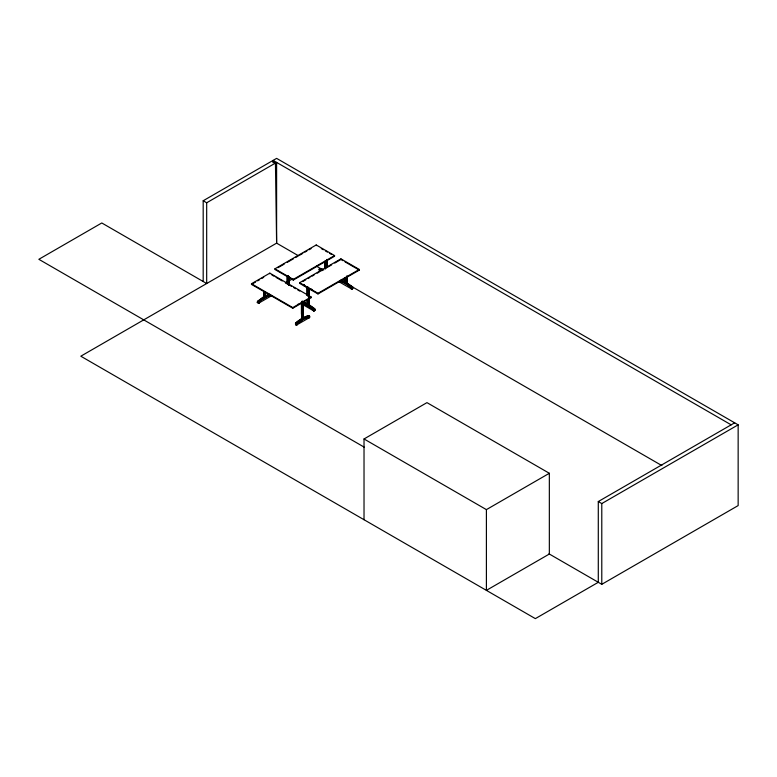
<?xml version="1.0" encoding="UTF-8"?>
<svg xmlns="http://www.w3.org/2000/svg" width="777" height="777" viewBox="0 0 777 777"><rect width="100%" height="100%" fill="white"/><g stroke="black" fill="none" stroke-linecap="round" stroke-linejoin="round"><path stroke-width="1.17" d="M264.005 296.659C246.6 309.77 266.715 296.348 270.649 294.959M301.884 318.531C291.375 324.728 296.231 325.573 303.263 319.318C311.713 316.433 310.946 313.607 302.943 317.939L304.322 318.735M319.386 268.871L319.386 270.396L319.328 268.988L320.153 268.502L323.902 269.755M319.308 270.163L319.774 268.599M263.801 296.979C263.442 298.572 266.754 297.018 264.52 296.746M271.241 295.639L270.037 296.095L271.154 295.823M301.534 303.389L301.835 303.885M297.144 324.747C298.339 323.553 295.454 326.019 295.571 324.028M297.338 324.213L296.056 324.572L296.95 324.815L309.567 317.531L308.799 316.705M301.593 313.937L301.981 314.471M301.806 313.714C300.34 315.093 304.982 314.442 302.612 313.597M308.984 288.141L308.964 304.934L307.925 305.39L307.168 299.903L308.391 300.437L308.857 299.66M301.806 318.755C300.786 320.153 304.623 319.328 302.612 318.628M308.964 299.903L308.352 300.359L308.352 305.39M308.061 318.046L308.945 317.91L308.848 317.191M325.272 266.511L325.854 267.094M326.068 267.113L326.913 266.909L326.758 266.229M340.598 281.74L339.306 281.74L340.579 281.575M345.075 277.884C345.318 286.762 347.989 284.712 346.96 275.767M345.6 283.479L345.221 277.904M346.387 282.585L352.7 287.014L351.087 288.685L352.311 288.811L352.7 288.073M308.508 304.448L304.283 302.37L302.904 303.156L313.442 309.683C312.781 312.665 317.113 308.488 313.442 310.742L300.825 303.457M258.333 302.476L259.353 302.923L259.062 302.03M320.522 270.92L319.726 270.192L320.522 270.649M307.197 299.757L307.556 305.274M308.197 305.876L309.567 305.079L314.821 308.887L313.296 310.499L314.316 310.577L314.316 309.79M346.96 278.176L346.231 278.496M304.04 284.741L304.011 285.596L312.014 290.112M263.83 291.793L263.927 297.562M258.43 302.661L259.518 302.496L259.062 302.302M325.223 266.346L325.854 266.171M325.485 266.297L325.582 267.113M346.863 278.312L345.765 278.574M352.214 288.685L351.33 288.821L338.704 281.585M203.185 281.507L203.185 200.757L271.95 161.062L275.447 163.083L276.612 243.152L298.659 255.886M273.115 162.801L273.115 160.392L276.612 158.372L738.15 424.834L738.15 505.584L601.786 584.314L548.951 553.807M203.185 200.757L206.682 202.778L275.447 163.083M274.922 268.813L316.22 244.969L334.576 255.575L334.576 256.235L293.279 280.079L274.922 269.483L274.922 268.813L293.279 279.409L334.576 255.575M278.02 267.686L284.217 264.112M287.315 262.325L293.502 258.751M295.571 257.556L297.64 256.361M299.699 255.177L302.797 253.38M304.866 252.195L306.925 251M308.993 249.805L311.062 248.621M251.486 283.741L269.833 273.145L311.13 296.989L311.13 297.649L292.783 308.246L251.486 284.401L251.486 283.741L292.783 307.585L311.13 296.989M251.486 284.401L255.565 282.051M257.605 280.876L259.635 279.691M261.674 278.516L263.714 277.34M285.693 282.818L292.89 278.661M259.071 302.952L257.692 302.156L259.071 302.952L271.688 295.668M319.308 269.104L320.765 268.541L320.765 269.6M319.386 269.337L320.425 269.687L321.804 268.9M299.631 282.692L340.928 258.848L359.285 269.444L359.285 270.114L317.987 293.949L299.631 283.352L299.631 282.692L317.987 293.288L359.285 269.444M302.729 281.565L305.827 279.778M307.896 278.584L309.955 277.399M312.024 276.204L314.093 275.009M317.181 273.222L319.25 272.028M321.319 270.843L323.378 269.648M326.476 267.861L331.643 264.879M334.741 263.092L340.928 259.518L342.968 260.693M340.792 281.293L342.162 280.497L345.328 281.993L343.949 282.789L339.743 280.885L341.122 280.089L342.162 280.497M303.962 303.613L305.332 302.816M341.841 281.74L343.22 280.944M305.011 304.108L306.391 303.312M342.89 282.245L344.269 281.449M306.07 304.652L307.449 303.865M343.949 282.789L346.076 284.013L347.445 283.216M309.256 306.556L310.625 305.759M346.076 284.013L347.134 284.683L348.504 283.896M310.305 307.274L311.684 306.478M347.134 284.683L348.183 285.402L349.563 284.615M311.354 308.042L312.733 307.245M348.183 285.402L349.242 286.169L350.612 285.373M312.403 308.838L313.782 308.042M349.242 286.169L350.281 286.975L351.66 286.179M364.024 438.966L426.962 402.632L549.339 473.28L549.339 554.03L486.402 590.365L486.402 509.625L364.024 438.966L364.024 519.716M486.402 509.625L549.339 473.28M276.612 162.403L276.612 243.152L80.808 356.206L535.353 618.628L598.29 582.294L598.29 501.544L734.653 422.814M598.29 501.544L601.786 503.564L738.15 424.834M269.279 294.172L265.064 296.066L266.443 296.863M325.816 267.171L326.758 267.026L326.758 259.8M319.891 270.289L320.522 270.192M308.061 317.783L308.712 317.404M264.025 292.676L265.239 291.948M264.763 292.735L265.355 291.909L264.928 297.64M302.884 314.539L302.399 314.617M298.63 304.215L297.96 304.234M351.651 288.121L351.029 288.131M308.139 304.458L307.42 305.167M345.532 278.516L346.018 283.537M307.653 295.571L307.653 287.14L308.139 287.218M346.231 282.595L346.853 283.061M307.925 300.359L307.313 299.903M302.651 313.51L303.331 313.908M320.425 269.687L322.523 270.551M303.244 301.962L304.283 302.37M273.115 160.392L731.157 424.834M345.007 261.868L359.285 270.114M321.319 248.582L323.358 249.757M325.398 250.932L327.438 252.107M329.477 253.292L331.517 254.467M316.501 266.19L322.805 269.823M347.999 284.372L661.878 465.588M271.901 275L273.97 276.194M276.029 277.379L282.226 280.963M285.324 282.75L291.521 286.325M293.58 287.519L295.648 288.704M297.708 289.899L299.776 291.093M307.002 295.27L311.13 297.649M308.197 315.676L309.567 316.472M307.158 316.035L308.527 316.831M268.23 294.57L269.609 295.367M306.109 316.443L307.488 317.239M267.181 295.027L268.551 295.823M305.06 316.899L306.429 317.686M266.123 295.522L267.502 296.319M304.001 317.395L305.38 318.191M262.947 297.29L264.326 298.086M300.825 319.162L302.204 319.959M261.888 297.97L263.267 298.766M299.767 319.842L301.146 320.629M260.829 298.689L262.208 299.485M298.708 320.561L300.087 321.357M259.78 299.456L261.159 300.243M297.659 321.319L299.038 322.115M258.731 300.252L260.11 301.049M296.61 322.125L297.989 322.921M364.19 447.144L38.85 259.304L101.787 222.97L206.682 283.527L206.682 202.778M303.924 284.741L304.011 285.596M345.192 278.03L345.435 283.401M351.087 288.422L351.651 288.869M271.056 295.639L271.222 295.542M350.281 286.975L351.486 287.869L351.515 288.908M257.692 302.622L257.692 301.097L259.071 301.894L259.062 303.02M263.578 292.337L264.102 292.599L264.102 297.64M258.333 302.583L258.43 302.923M346.853 278.03L346.736 283.304M601.786 503.564L601.786 584.314M352.7 288.539L352.7 287.014L351.321 287.811L351.321 288.869M352.603 287.587L352.603 288.646M352.467 287.684L352.467 288.743M352.311 287.752L352.311 288.811M352.127 287.811L352.127 288.869M351.932 287.849L351.932 288.908M351.728 287.859L351.728 288.918M351.194 287.966L351.194 288.762M346.6 277.69L346.6 283.401M346.435 277.612L346.435 283.479M346.231 277.564L346.231 283.527M345.804 278.496L345.804 283.527M345.299 278.273L345.299 283.304M340.928 258.848L340.928 259.518M327.039 259.401L327.01 266.773M326.913 259.683L326.913 266.909M326.554 261.101L326.554 267.113M326.321 261.15L326.321 267.171M326.068 261.169L326.068 267.191M325.816 261.15L325.854 268.182M325.65 266.22L325.65 268.23M325.582 261.101L325.485 268.308M325.378 261.004L325.349 268.881M325.223 260.887L325.272 268.764M325.126 261.664L325.126 266.773M320.571 268.502L320.571 269.561M320.367 268.492L320.367 269.551M320.153 268.502L320.153 269.561M319.959 268.541L319.959 269.6M319.784 270.105L319.784 270.746M319.619 268.667L319.493 269.823M317.987 293.288L317.987 293.949M316.22 244.969L316.22 245.639M314.821 310.411L314.821 308.887L313.442 309.683L313.636 310.781M314.724 309.46L314.724 310.518M314.588 309.547L314.588 310.606M314.432 309.625L314.432 310.683M314.248 309.683L314.248 310.742M314.054 309.712L314.054 310.781M313.85 309.732L313.85 310.79M313.296 309.868L313.296 310.499M311.732 289.248L311.859 290.083M311.616 289.19L311.616 289.986M309.625 316.122L309.625 317.424L309.469 315.909M309.343 315.812L309.343 316.87M309.178 315.734L309.178 316.793M309.003 315.676L309.003 316.744M308.828 288.257L308.828 296.688M308.945 299.776L308.857 305.167M308.945 317.269L308.848 317.987M308.722 300.233L308.722 305.274M308.624 288.345L308.624 296.775M308.556 300.31L308.556 305.351M308.391 288.403L308.391 296.833M308.139 288.422L308.139 295.639M308.139 300.378L308.139 305.41M307.886 287.199L307.886 295.629M307.925 299.436L307.925 305.39M307.721 299.485L307.721 305.351M307.449 287.053L307.449 295.483M307.197 286.509L307.294 295.367M307.342 299.776L307.342 305.06M307.168 286.655L307.168 295.085M303.788 284.382L303.924 285.538M303.331 301.874L303.331 314.199M303.234 301.738L303.195 319.211M303.079 301.622L302.981 319.425M302.884 301.301L302.807 319.502M302.651 301.35L302.612 319.551M302.399 301.369L302.399 319.57M302.185 319.551L302.146 301.35M301.913 301.301L301.981 319.502M301.709 302.408L301.806 319.425M301.554 302.292L301.593 319.211M301.457 302.156L301.457 314.199M296.853 324.844L296.95 323.756L295.571 322.97L295.678 324.592M296.756 323.795L296.688 324.854M296.552 323.805L296.552 324.864M296.338 323.795L296.338 324.854M296.144 323.756L296.144 324.815M295.959 323.698L295.959 324.767M295.804 323.63L295.804 324.689M295.513 323.077L295.513 324.378M293.279 279.409L293.279 280.079M292.783 307.585L292.783 308.246M289.131 277.515L289.131 285.033M289.034 276.738L289.034 285.169M288.879 276.855L288.879 285.285M288.675 276.942L288.675 284.401M288.442 275.796L288.442 284.227M288.189 275.816L288.189 284.246M287.937 275.796L287.937 284.227M287.704 275.738L287.704 284.168M287.5 275.65L287.5 284.081M287.344 276.175L287.344 283.964M287.247 276.311L287.218 283.683M269.833 273.145L269.833 273.805M265.316 292.065L265.316 297.348M265.103 291.851L265.103 297.562M264.734 291.725L264.734 297.688M264.52 292.667L264.52 297.698M264.297 292.647L264.297 297.688M263.714 292.065L263.801 297.465M259.46 302.204L259.46 302.845M258.877 301.923L258.896 303.04M258.673 301.932L258.722 303.02M258.459 301.923L258.566 302.981M258.265 301.894L258.265 302.952M258.081 301.835L258.081 302.894M257.925 301.758L257.925 302.816M257.634 301.214L257.634 302.506M302.894 312.208L303.224 312.713L302.894 312.208M326.505 265.831L326.981 265.559L326.505 265.831"/></g></svg>
